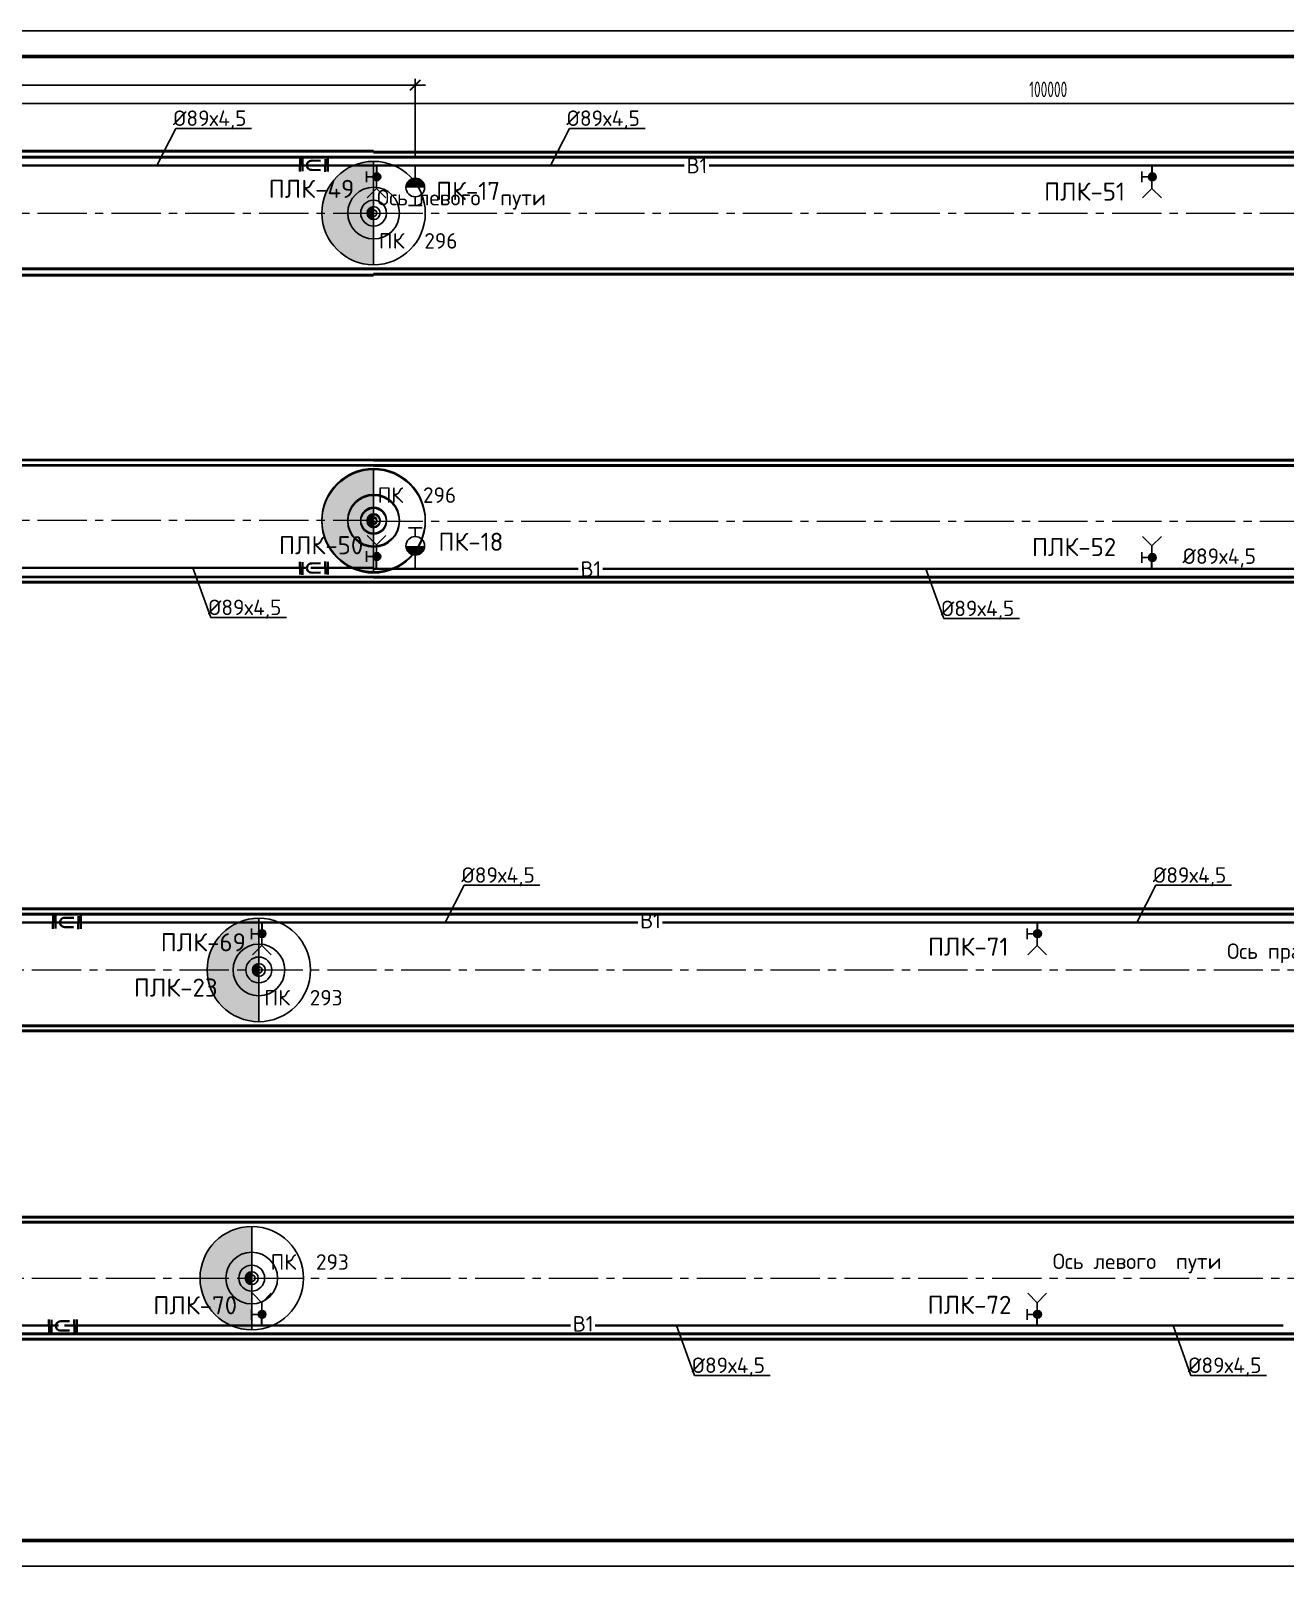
# Paper-space layout 'л2-л8' of a CAD drawing. Header units: millimetres. Extents: x 10032 to 18918, y -3051 to 627.
# Drawn here: x 10534.6 to 10777.3, y -1599 to -1302 of the extents above; entities that cross this region are included whole.
import ezdxf

# ---------------------------------------------------------------- set-up
doc = ezdxf.new("R2010")
doc.units = ezdxf.units.MM
doc.header["$LTSCALE"] = 0.5
doc.linetypes.add('CENTER2', pattern=[28.575, 19.05, -3.175, 3.175, -3.175])
for name, color, linetype in [('0 @ 1', 7, 'Continuous'), ('1_NADPIS', 7, 'Continuous'), ('3_Текст', 7, 'Continuous'), ('FORMAT', 7, 'Continuous'), ('ВК_надписи', 7, 'Continuous'), ('ВК_сети', 4, 'Continuous'), ('ГТ_ПК', 2, 'Continuous'), ('ГТ_ПК @ 0.25', 2, 'Continuous'), ('ГТ_ПК @ 0.5', 2, 'Continuous'), ('ГТ_ПК @ 1', 2, 'Continuous'), ('ГТ_ПК @ 2', 2, 'Continuous'), ('ГТ_ПК @ 4', 2, 'Continuous')]:
    doc.layers.add(name, color=color, linetype=linetype)
for name, color, linetype, lineweight in [('1_PK500', 5, 'Continuous', 35), ('А_Конструкции', 4, 'Continuous', 50), ('АР_Оси', 242, 'CENTER2', 18)]:
    doc.layers.add(name, color=color, linetype=linetype, lineweight=lineweight)
doc.styles.add('RS-30-06', font='romans.shx', dxfattribs={"width": 0.6, "height": 3})
doc.styles.add('Стандарт ММП', font='isocpeur.ttf')
doc.dimstyles.new('M200$0', dxfattribs={"dimscale": 0, "dimtxt": 3, "dimasz": 2, "dimexe": 1.2, "dimexo": 1.5, "dimgap": 1.2, "dimtad": 1, "dimdec": 0, "dimlfac": 200, "dimrnd": 1, "dimzin": 0, "dimdsep": 46, "dimtxsty": 'RS-30-06', "dimblk1": 'OBLIQUE', "dimblk2": 'OBLIQUE', "dimsah": 1, "dimcen": 2.5, "dimdle": 2, "dimclrt": 9, "dimadec": 0, "dimazin": 0, "dimtfac": 1, "dimtdec": 0, "dimtmove": 2, "dimatfit": 3, "dimldrblk": 'OBLIQUE', "dimfxl": 1.2, "dimtolj": 1, "dimtzin": 0, "dimarcsym": 0})

# ---------------------------------------------------------------- blocks, each defined once
blk = doc.blocks.new('*U437')
at = {"layer": 'FORMAT', "color": 7, "lineweight": 25}
blk.add_lwpolyline([(0, 0), (0, 297), (1892, 297), (1892, 0), (0, 0)], dxfattribs=at)
at = {"layer": 'FORMAT', "color": 7, "lineweight": 60}
blk.add_lwpolyline([(20, 5), (20, 292), (1887, 292), (1887, 5), (20, 5)], dxfattribs=at)
blk = doc.blocks.new('ПК')
at = {"layer": 'ГТ_ПК'}
blk.add_hatch(color=0, dxfattribs=at).paths.add_polyline_path([(0, -2.5, 0.414214), (2.5, 0, 0.414214), (0, 2.5)])
at = {"layer": 'ГТ_ПК', "color": 0}
blk.add_line((0, -2.5), (0, 2.5), dxfattribs=at)
blk.add_circle((0, 0), 2.5, dxfattribs=at)
blk = doc.blocks.new('*U587')
at = {"layer": 'ГТ_ПК @ 0.25', "extrusion": (9.32183e-09, 7.72587e-22, 1), "xscale": 0.2500000000000061, "yscale": 0.2500000000000053, "zscale": 0.2500000000000053, "rotation": 180}
blk.add_blockref('ПК', (10578.72, -1483.7, 0), dxfattribs=at)
at = {"layer": 'ГТ_ПК @ 0.5', "extrusion": (9.32183e-09, 7.72587e-22, 1), "xscale": 0.5000000000000188, "yscale": 0.5000000000000173, "zscale": 0.5000000000000173, "rotation": 180}
blk.add_blockref('ПК', (10578.72, -1483.7, 0), dxfattribs=at)
at = {"layer": 'ГТ_ПК @ 1', "extrusion": (9.32183e-09, 7.72587e-22, 1), "rotation": 179.9999999999641}
blk.add_blockref('ПК', (10578.72, -1483.7, 0), dxfattribs=at)
at = {"layer": 'ГТ_ПК @ 2', "extrusion": (9.32183e-09, 7.72587e-22, 1), "xscale": 2.000000000000075, "yscale": 2.000000000000069, "zscale": 2.000000000000069, "rotation": 180}
blk.add_blockref('ПК', (10578.72, -1483.7, 0), dxfattribs=at)
at = {"layer": 'ГТ_ПК @ 4', "extrusion": (9.32183e-09, 7.72587e-22, 1), "xscale": 4.000000000000097, "yscale": 4.000000000000085, "zscale": 4.000000000000085, "rotation": 180}
blk.add_blockref('ПК', (10578.72, -1483.7, 0), dxfattribs=at)
blk = doc.blocks.new('*U590')
at = {"layer": 'ГТ_ПК @ 0.25', "extrusion": (9.32183e-09, 7.72587e-22, 1), "xscale": 0.2500000000000061, "yscale": 0.2500000000000053, "zscale": 0.2500000000000053, "rotation": 180}
blk.add_blockref('ПК', (10577.34, -1543.3, 0), dxfattribs=at)
at = {"layer": 'ГТ_ПК @ 0.5', "extrusion": (9.32183e-09, 7.72587e-22, 1), "xscale": 0.5000000000000188, "yscale": 0.5000000000000173, "zscale": 0.5000000000000173, "rotation": 180}
blk.add_blockref('ПК', (10577.34, -1543.3, 0), dxfattribs=at)
at = {"layer": 'ГТ_ПК @ 1', "extrusion": (9.32183e-09, 7.72587e-22, 1), "rotation": 179.9999999999641}
blk.add_blockref('ПК', (10577.34, -1543.3, 0), dxfattribs=at)
at = {"layer": 'ГТ_ПК @ 2', "extrusion": (9.32183e-09, 7.72587e-22, 1), "xscale": 2.000000000000075, "yscale": 2.000000000000069, "zscale": 2.000000000000069, "rotation": 180}
blk.add_blockref('ПК', (10577.34, -1543.3, 0), dxfattribs=at)
at = {"layer": 'ГТ_ПК @ 4', "extrusion": (9.32183e-09, 7.72587e-22, 1), "xscale": 4.000000000000097, "yscale": 4.000000000000085, "zscale": 4.000000000000085, "rotation": 180}
blk.add_blockref('ПК', (10577.34, -1543.3, 0), dxfattribs=at)
blk = doc.blocks.new('*U594')
at = {"layer": 'ГТ_ПК @ 0.25', "extrusion": (9.32183e-09, 7.72587e-22, 1), "xscale": 0.2500000000000061, "yscale": 0.2500000000000053, "zscale": 0.2500000000000053, "rotation": 180}
blk.add_blockref('ПК', (10600.92, -1337.31, 0), dxfattribs=at)
at = {"layer": 'ГТ_ПК @ 0.5', "extrusion": (9.32183e-09, 7.72587e-22, 1), "xscale": 0.5000000000000189, "yscale": 0.5000000000000173, "zscale": 0.5000000000000173, "rotation": 180}
blk.add_blockref('ПК', (10600.92, -1337.31, 0), dxfattribs=at)
at = {"layer": 'ГТ_ПК @ 1', "extrusion": (9.32183e-09, 7.72587e-22, 1), "rotation": 179.9999999999641}
blk.add_blockref('ПК', (10600.92, -1337.31, 0), dxfattribs=at)
at = {"layer": 'ГТ_ПК @ 2', "extrusion": (9.32183e-09, 7.72587e-22, 1), "xscale": 2.000000000000075, "yscale": 2.000000000000069, "zscale": 2.000000000000069, "rotation": 180}
blk.add_blockref('ПК', (10600.92, -1337.31, 0), dxfattribs=at)
at = {"layer": 'ГТ_ПК @ 4', "extrusion": (9.32183e-09, 7.72587e-22, 1), "xscale": 4.000000000000098, "yscale": 4.000000000000085, "zscale": 4.000000000000085, "rotation": 180}
blk.add_blockref('ПК', (10600.92, -1337.31, 0), dxfattribs=at)
blk = doc.blocks.new('*U596')
at = {"layer": 'ГТ_ПК @ 0.25', "extrusion": (9.32183e-09, 7.72587e-22, 1), "xscale": 0.2500000000000061, "yscale": 0.2500000000000053, "zscale": 0.2500000000000053, "rotation": 180}
blk.add_blockref('ПК', (10600.92, -1396.71, 0), dxfattribs=at)
at = {"layer": 'ГТ_ПК @ 0.5', "extrusion": (9.32183e-09, 7.72587e-22, 1), "xscale": 0.5000000000000189, "yscale": 0.5000000000000173, "zscale": 0.5000000000000173, "rotation": 180}
blk.add_blockref('ПК', (10600.92, -1396.71, 0), dxfattribs=at)
at = {"layer": 'ГТ_ПК @ 1', "extrusion": (9.32183e-09, 7.72587e-22, 1), "rotation": 179.9999999999641}
blk.add_blockref('ПК', (10600.92, -1396.71, 0), dxfattribs=at)
at = {"layer": 'ГТ_ПК @ 2', "extrusion": (9.32183e-09, 7.72587e-22, 1), "xscale": 2.000000000000075, "yscale": 2.000000000000069, "zscale": 2.000000000000069, "rotation": 180}
blk.add_blockref('ПК', (10600.92, -1396.71, 0), dxfattribs=at)
at = {"layer": 'ГТ_ПК @ 4', "extrusion": (9.32183e-09, 7.72587e-22, 1), "xscale": 4.000000000000098, "yscale": 4.000000000000085, "zscale": 4.000000000000085, "rotation": 180}
blk.add_blockref('ПК', (10600.92, -1396.71, 0), dxfattribs=at)
blk = doc.blocks.new('*U597')
at = {"layer": 'ГТ_ПК @ 0.25', "extrusion": (9.32183e-09, 7.72587e-22, 1), "xscale": 0.2500000000000061, "yscale": 0.2500000000000053, "zscale": 0.2500000000000053, "rotation": 180}
blk.add_blockref('ПК', (10600.92, -1337.31, 0), dxfattribs=at)
at = {"layer": 'ГТ_ПК @ 0.5', "extrusion": (9.32183e-09, 7.72587e-22, 1), "xscale": 0.5000000000000189, "yscale": 0.5000000000000173, "zscale": 0.5000000000000173, "rotation": 180}
blk.add_blockref('ПК', (10600.92, -1337.31, 0), dxfattribs=at)
at = {"layer": 'ГТ_ПК @ 1', "extrusion": (9.32183e-09, 7.72587e-22, 1), "rotation": 179.9999999999641}
blk.add_blockref('ПК', (10600.92, -1337.31, 0), dxfattribs=at)
at = {"layer": 'ГТ_ПК @ 2', "extrusion": (9.32183e-09, 7.72587e-22, 1), "xscale": 2.000000000000075, "yscale": 2.000000000000069, "zscale": 2.000000000000069, "rotation": 180}
blk.add_blockref('ПК', (10600.92, -1337.31, 0), dxfattribs=at)
at = {"layer": 'ГТ_ПК @ 4', "extrusion": (9.32183e-09, 7.72587e-22, 1), "xscale": 4.000000000000098, "yscale": 4.000000000000085, "zscale": 4.000000000000085, "rotation": 180}
blk.add_blockref('ПК', (10600.92, -1337.31, 0), dxfattribs=at)
blk = doc.blocks.new('*U600')
at = {"layer": 'ГТ_ПК @ 0.25', "extrusion": (9.32183e-09, 7.72587e-22, 1), "xscale": 0.2500000000000061, "yscale": 0.2500000000000053, "zscale": 0.2500000000000053, "rotation": 180}
blk.add_blockref('ПК', (10600.92, -1396.91, 0), dxfattribs=at)
at = {"layer": 'ГТ_ПК @ 0.5', "extrusion": (9.32183e-09, 7.72587e-22, 1), "xscale": 0.5000000000000189, "yscale": 0.5000000000000173, "zscale": 0.5000000000000173, "rotation": 180}
blk.add_blockref('ПК', (10600.92, -1396.91, 0), dxfattribs=at)
at = {"layer": 'ГТ_ПК @ 1', "extrusion": (9.32183e-09, 7.72587e-22, 1), "rotation": 179.9999999999641}
blk.add_blockref('ПК', (10600.92, -1396.91, 0), dxfattribs=at)
at = {"layer": 'ГТ_ПК @ 2', "extrusion": (9.32183e-09, 7.72587e-22, 1), "xscale": 2.000000000000075, "yscale": 2.000000000000069, "zscale": 2.000000000000069, "rotation": 180}
blk.add_blockref('ПК', (10600.92, -1396.91, 0), dxfattribs=at)
at = {"layer": 'ГТ_ПК @ 4', "extrusion": (9.32183e-09, 7.72587e-22, 1), "xscale": 4.000000000000098, "yscale": 4.000000000000085, "zscale": 4.000000000000085, "rotation": 180}
blk.add_blockref('ПК', (10600.92, -1396.91, 0), dxfattribs=at)
blk = doc.blocks.new('_Oblique')
at = {"linetype": 'ByBlock', "lineweight": 30}
blk.add_line((-0.5, -0.5), (0.5, 0.5), dxfattribs=at)
blk = doc.blocks.new('*D128')
at = {"layer": 'Defpoints', "color": 0, "lineweight": -2}
for p, q in [((10156.98, -1312.56), (10610.98, -1312.56)), ((10158.98, -1326.62), (10158.98, -1311.36)), ((10608.98, -1326.62), (10608.98, -1311.36))]:
    blk.add_line(p, q, dxfattribs=at)
at = {"layer": 'Defpoints', "color": 0, "linetype": 'Continuous', "lineweight": 30}
for p in [(10608.98, -1312.56), (10158.98, -1328.12, 0), (10608.98, -1328.12, 0)]:
    blk.add_point(p, dxfattribs=at)
at = {"layer": 'Defpoints', "color": 0, "linetype": 'Continuous', "lineweight": -2, "xscale": 2, "yscale": 2, "zscale": 2, "rotation": 180}
blk.add_blockref('_Oblique', (10158.98, -1312.56), dxfattribs=at)
at = {"layer": 'Defpoints', "color": 0, "linetype": 'Continuous', "lineweight": -2, "xscale": 2, "yscale": 2, "zscale": 2}
blk.add_blockref('_Oblique', (10608.98, -1312.56), dxfattribs=at)
at = {"layer": 'Defpoints', "color": 9, "linetype": 'Continuous', "lineweight": 30, "insert": (10383.98, -1309.86), "char_height": 3, "attachment_point": 5, "style": 'RS-30-06'}
blk.add_mtext('\\A1;90000', dxfattribs=at)
blk = doc.blocks.new('*D131')
at = {"layer": 'Defpoints', "color": 0, "lineweight": -2}
for p, q in [((10481.41, -1326.62), (10481.41, -1314.88)), ((10981.41, -1326.62), (10981.41, -1314.88)), ((10479.41, -1316.08), (10983.41, -1316.08))]:
    blk.add_line(p, q, dxfattribs=at)
at = {"layer": 'Defpoints', "color": 0, "linetype": 'Continuous', "lineweight": 30}
for p in [(10981.41, -1316.08), (10481.41, -1328.12, 0), (10981.41, -1328.12, 0)]:
    blk.add_point(p, dxfattribs=at)
at = {"layer": 'Defpoints', "color": 0, "linetype": 'Continuous', "lineweight": -2, "xscale": 2, "yscale": 2, "zscale": 2, "rotation": 180}
blk.add_blockref('_Oblique', (10481.41, -1316.08), dxfattribs=at)
at = {"layer": 'Defpoints', "color": 0, "linetype": 'Continuous', "lineweight": -2, "xscale": 2, "yscale": 2, "zscale": 2}
blk.add_blockref('_Oblique', (10981.41, -1316.08), dxfattribs=at)
at = {"layer": 'Defpoints', "color": 9, "linetype": 'Continuous', "lineweight": 30, "insert": (10731.41, -1313.38), "char_height": 3, "attachment_point": 5, "style": 'RS-30-06'}
blk.add_mtext('\\A1;100000', dxfattribs=at)

psp = doc.layouts.new('л2-л8')

# ---------------------------------------------------------------- hatches: boundary and pattern name
at = {"layer": 'ВК_сети', "ltscale": 0.5}
h = psp.add_hatch(color=5, dxfattribs=at)
h.paths.add_polyline_path([(10602.292, -1330.3012, 0.41421356), (10601.542, -1329.5512), (10601.542, -1330.3012)])
h.paths.add_polyline_path([(10602.292, -1330.3012), (10601.542, -1330.3012), (10601.542, -1331.0512, 0.41421356)])
h.paths.add_polyline_path([(10601.542, -1330.3012), (10601.542, -1329.5512, 0.58408052), (10600.9002, -1330.6891)])
h.paths.add_polyline_path([(10601.542, -1331.0512), (10601.542, -1330.3012), (10600.9002, -1330.6891, 0.26256208)])
h = psp.add_hatch(color=5, dxfattribs=at)
h.paths.add_polyline_path([(10752.292, -1330.3012, 0.41421356), (10751.542, -1329.5512), (10751.542, -1330.3012)])
h.paths.add_polyline_path([(10752.292, -1330.3012), (10751.542, -1330.3012), (10751.542, -1331.0512, 0.41421356)])
h.paths.add_polyline_path([(10751.542, -1330.3012), (10751.542, -1329.5512, 0.58408052), (10750.9002, -1330.6891)])
h.paths.add_polyline_path([(10751.542, -1331.0512), (10751.542, -1330.3012), (10750.9002, -1330.6891, 0.26256208)])
h = psp.add_hatch(color=1, dxfattribs=at)
h.paths.add_polyline_path([(10607.1804, -1332.3601), (10610.7804, -1332.3601, 0.09159777), (10610.6616, -1331.717), (10607.2992, -1331.717, 0.09159777)])
h.paths.add_polyline_path([(10607.2992, -1331.717), (10610.6616, -1331.717, 0.68812614)])
h = psp.add_hatch(color=1, dxfattribs=at)
h.paths.add_polyline_path([(10607.1804, -1332.3601), (10610.7804, -1332.3601, 0.09159777), (10610.6616, -1331.717), (10607.2992, -1331.717, 0.09159777)])
h.paths.add_polyline_path([(10607.2992, -1331.717), (10610.6616, -1331.717, 0.68812614)])
h = psp.add_hatch(color=1, dxfattribs=at)
h.paths.add_polyline_path([(10607.1804, -1401.6655), (10610.7804, -1401.6655, -0.09159777), (10610.6616, -1402.3086), (10607.2992, -1402.3086, -0.09159777)])
h.paths.add_polyline_path([(10607.2992, -1402.3086), (10610.6616, -1402.3086, -0.68812614)])
h = psp.add_hatch(color=1, dxfattribs=at)
h.paths.add_polyline_path([(10607.1804, -1401.6655), (10610.7804, -1401.6655, -0.09159777), (10610.6616, -1402.3086), (10607.2992, -1402.3086, -0.09159777)])
h.paths.add_polyline_path([(10607.2992, -1402.3086), (10610.6616, -1402.3086, -0.68812614)])
h = psp.add_hatch(color=5, dxfattribs=at)
h.paths.add_polyline_path([(10602.292, -1403.7244, -0.41421356), (10601.542, -1404.4744), (10601.542, -1403.7244)])
h.paths.add_polyline_path([(10602.292, -1403.7244), (10601.542, -1403.7244), (10601.542, -1402.9744, -0.41421356)])
h.paths.add_polyline_path([(10601.542, -1403.7244), (10601.542, -1404.4744, -0.58408052), (10600.9002, -1403.3364)])
h.paths.add_polyline_path([(10601.542, -1402.9744), (10601.542, -1403.7244), (10600.9002, -1403.3364, -0.26256208)])
h = psp.add_hatch(color=5, dxfattribs=at)
h.paths.add_polyline_path([(10752.292, -1403.9244, -0.41421356), (10751.542, -1404.6744), (10751.542, -1403.9244)])
h.paths.add_polyline_path([(10752.292, -1403.9244), (10751.542, -1403.9244), (10751.542, -1403.1744, -0.41421356)])
h.paths.add_polyline_path([(10751.542, -1403.9244), (10751.542, -1404.6744, -0.58408052), (10750.9002, -1403.5364)])
h.paths.add_polyline_path([(10751.542, -1403.1744), (10751.542, -1403.9244), (10750.9002, -1403.5364, -0.26256208)])
h = psp.add_hatch(color=5, dxfattribs=at)
h.paths.add_polyline_path([(10580.097, -1476.6862, 0.41421356), (10579.347, -1475.9362), (10579.347, -1476.6862)])
h.paths.add_polyline_path([(10580.097, -1476.6862), (10579.347, -1476.6862), (10579.347, -1477.4362, 0.41421356)])
h.paths.add_polyline_path([(10579.347, -1476.6862), (10579.347, -1475.9362, 0.58408052), (10578.7052, -1477.0742)])
h.paths.add_polyline_path([(10579.347, -1477.4362), (10579.347, -1476.6862), (10578.7052, -1477.0742, 0.26256208)])
h = psp.add_hatch(color=5, dxfattribs=at)
h.paths.add_polyline_path([(10580.097, -1476.6862, 0.41421356), (10579.347, -1475.9362), (10579.347, -1476.6862)])
h.paths.add_polyline_path([(10580.097, -1476.6862), (10579.347, -1476.6862), (10579.347, -1477.4362, 0.41421356)])
h.paths.add_polyline_path([(10579.347, -1476.6862), (10579.347, -1475.9362, 0.58408052), (10578.7052, -1477.0742)])
h.paths.add_polyline_path([(10579.347, -1477.4362), (10579.347, -1476.6862), (10578.7052, -1477.0742, 0.26256208)])
h = psp.add_hatch(color=5, dxfattribs=at)
h.paths.add_polyline_path([(10730.097, -1476.6861, 0.41421356), (10729.347, -1475.9361), (10729.347, -1476.6861)])
h.paths.add_polyline_path([(10730.097, -1476.6861), (10729.347, -1476.6861), (10729.347, -1477.4361, 0.41421356)])
h.paths.add_polyline_path([(10729.347, -1476.6861), (10729.347, -1475.9361, 0.58408052), (10728.7052, -1477.0741)])
h.paths.add_polyline_path([(10729.347, -1477.4361), (10729.347, -1476.6861), (10728.7052, -1477.0741, 0.26256208)])
h = psp.add_hatch(color=5, dxfattribs=at)
h.paths.add_polyline_path([(10730.097, -1476.6862, 0.41421356), (10729.347, -1475.9362), (10729.347, -1476.6862)])
h.paths.add_polyline_path([(10730.097, -1476.6862), (10729.347, -1476.6862), (10729.347, -1477.4362, 0.41421356)])
h.paths.add_polyline_path([(10729.347, -1476.6862), (10729.347, -1475.9362, 0.58408052), (10728.7052, -1477.0742)])
h.paths.add_polyline_path([(10729.347, -1477.4362), (10729.347, -1476.6862), (10728.7052, -1477.0742, 0.26256208)])
h = psp.add_hatch(color=5, dxfattribs=at)
h.paths.add_polyline_path([(10580.097, -1550.3094, -0.41421356), (10579.347, -1551.0594), (10579.347, -1550.3094)])
h.paths.add_polyline_path([(10580.097, -1550.3094), (10579.347, -1550.3094), (10579.347, -1549.5594, -0.41421356)])
h.paths.add_polyline_path([(10579.347, -1550.3094), (10579.347, -1551.0594, -0.58408052), (10578.7052, -1549.9214)])
h.paths.add_polyline_path([(10579.347, -1549.5594), (10579.347, -1550.3094), (10578.7052, -1549.9214, -0.26256208)])
h = psp.add_hatch(color=5, dxfattribs=at)
h.paths.add_polyline_path([(10580.097, -1550.3094, -0.41421356), (10579.347, -1551.0594), (10579.347, -1550.3094)])
h.paths.add_polyline_path([(10580.097, -1550.3094), (10579.347, -1550.3094), (10579.347, -1549.5594, -0.41421356)])
h.paths.add_polyline_path([(10579.347, -1550.3094), (10579.347, -1551.0594, -0.58408052), (10578.7052, -1549.9214)])
h.paths.add_polyline_path([(10579.347, -1549.5594), (10579.347, -1550.3094), (10578.7052, -1549.9214, -0.26256208)])
h = psp.add_hatch(color=5, dxfattribs=at)
h.paths.add_polyline_path([(10730.097, -1550.3094, -0.41421356), (10729.347, -1551.0594), (10729.347, -1550.3094)])
h.paths.add_polyline_path([(10730.097, -1550.3094), (10729.347, -1550.3094), (10729.347, -1549.5594, -0.41421356)])
h.paths.add_polyline_path([(10729.347, -1550.3094), (10729.347, -1551.0594, -0.58408052), (10728.7052, -1549.9214)])
h.paths.add_polyline_path([(10729.347, -1549.5594), (10729.347, -1550.3094), (10728.7052, -1549.9214, -0.26256208)])
h = psp.add_hatch(color=5, dxfattribs=at)
h.paths.add_polyline_path([(10730.097, -1550.3094, -0.41421356), (10729.347, -1551.0594), (10729.347, -1550.3094)])
h.paths.add_polyline_path([(10730.097, -1550.3094), (10729.347, -1550.3094), (10729.347, -1549.5594, -0.41421356)])
h.paths.add_polyline_path([(10729.347, -1550.3094), (10729.347, -1551.0594, -0.58408052), (10728.7052, -1549.9214)])
h.paths.add_polyline_path([(10729.347, -1549.5594), (10729.347, -1550.3094), (10728.7052, -1549.9214, -0.26256208)])

# ---------------------------------------------------------------- linework, layer by layer
at = {"layer": 'А_Конструкции'}
for p, q in [((10600.9154, -1325.3128, 0), (10078.7204, -1325.3128, 0)), ((10600.9154, -1326.5128, 0), (10078.7204, -1326.5128, 0)), ((10600.9154, -1325.5128, 0), (11600.9154, -1325.5127, 0)), ((10600.9154, -1326.5128, 0), (11600.9154, -1326.5127, 0)), ((10600.9154, -1348.1128, 0), (10078.7204, -1348.1128, 0)), ((10600.9154, -1348.1128, 0), (11600.9154, -1348.1127, 0)), ((10600.9154, -1349.3128, 0), (10078.7204, -1349.3128, 0)), ((10600.9154, -1349.1128, 0), (11600.9154, -1349.1127, 0)), ((10600.9154, -1385.1128, 0), (10078.7204, -1384.7128, 0)), ((10600.9154, -1386.1128, 0), (10078.7204, -1385.9128, 0)), ((10600.9154, -1385.1128, 0), (11600.9154, -1385.1127, 0)), ((10600.9154, -1386.1128, 0), (11600.9154, -1386.1127, 0)), ((10600.9154, -1407.7128, 0), (10078.7204, -1407.5128, 0)), ((10600.9154, -1407.7128, 0), (11600.9154, -1407.7127, 0)), ((11600.9108, -1408.7128, 0), (10078.7204, -1408.7128, 0)), ((10407.7961, -1471.8977, 0), (11578.7204, -1471.8977, 0)), ((10407.7961, -1472.8977, 0), (11578.7204, -1472.8977, 0)), ((10407.7961, -1494.4977, 0), (11578.7204, -1494.4977, 0)), ((10407.7961, -1495.4977, 0), (11578.7204, -1495.4977, 0)), ((10407.7961, -1531.4977, 0), (11578.7204, -1531.4977, 0)), ((10407.7961, -1532.4977, 0), (11578.7204, -1532.4977, 0)), ((10078.7178, -1555.0977, 0), (11578.7204, -1555.0977, 0)), ((10407.7961, -1554.0977, 0), (11578.7204, -1554.0977, 0))]:
    psp.add_line(p, q, dxfattribs=at)
at = {"layer": 'АР_Оси', "color": 7}
for p, q in [((10078.7204, -1337.3128, 0), (10600.9154, -1337.3128, 0)), ((10600.9154, -1337.3128, 0), (11599.3589, -1337.3128, 0)), ((10078.7204, -1396.7128, 0), (10600.9154, -1396.7128, 0)), ((10600.9154, -1396.9128, 0), (11599.3589, -1396.9128, 0)), ((10406.2396, -1483.6978, 0), (11578.7204, -1483.6978, 0)), ((10406.2396, -1543.2978, 0), (11578.7204, -1543.2978, 0))]:
    psp.add_line(p, q, dxfattribs=at)
at = {"layer": 'ВК_надписи'}
for p, q in [((10559.0099, -1328.1212, 0), (10562.6697, -1320.9235, 0)), ((10562.6697, -1320.9235, 0), (10577.3091, -1320.9235, 0)), ((10635.1241, -1328.1212, 0), (10638.7838, -1320.9235, 0)), ((10638.7838, -1320.9235, 0), (10653.4233, -1320.9235, 0)), ((10565.9729, -1405.9044, 0), (10569.4252, -1415.5355, 0)), ((10707.7466, -1406.1043, 0), (10711.1989, -1415.7354, 0)), ((10569.4252, -1415.5355, 0), (10584.0646, -1415.5355, 0)), ((10711.1989, -1415.7354, 0), (10725.8383, -1415.7354, 0)), ((10614.7905, -1474.5062, 0), (10618.4503, -1467.3085, 0)), ((10618.4503, -1467.3085, 0), (10633.0897, -1467.3085, 0)), ((10748.5524, -1474.5062, 0), (10752.2121, -1467.3085, 0)), ((10752.2121, -1467.3085, 0), (10766.8516, -1467.3085, 0)), ((10659.5267, -1552.4894, 0), (10662.979, -1562.1205, 0)), ((10755.5606, -1552.4894, 0), (10759.0129, -1562.1205, 0)), ((10662.979, -1562.1205, 0), (10677.6185, -1562.1205, 0)), ((10759.0129, -1562.1205, 0), (10773.6523, -1562.1205, 0))]:
    psp.add_line(p, q, dxfattribs=at)
at = {"layer": 'ВК_сети', "color": 5, "lineweight": 40, "ltscale": 0.5}
for p, q in [((10586.6605, -1329.2787, 0), (10586.691, -1326.7962, 0)), ((10587.1569, -1329.2186, 0), (10587.1873, -1326.7361, 0)), ((10589.002, -1327.1684, 0), (10590.6729, -1327.1888, 0)), ((10591.5601, -1329.3387, 0), (10591.5905, -1326.8562, 0)), ((10592.0565, -1329.2787, 0), (10592.0869, -1326.7962, 0)), ((10588.98, -1328.9632, 0), (10590.6509, -1328.9837, 0)), ((10586.6605, -1404.7469, 0), (10586.691, -1407.2294, 0)), ((10587.1569, -1404.8069, 0), (10587.1873, -1407.2894, 0)), ((10591.5601, -1404.6868, 0), (10591.5905, -1407.1693, 0)), ((10592.0565, -1404.7469, 0), (10592.0869, -1407.2294, 0)), ((10588.98, -1405.0623, 0), (10590.6509, -1405.0418, 0)), ((10589.002, -1406.8572, 0), (10590.6729, -1406.8367, 0)), ((10538.8887, -1475.7199, 0), (10538.9191, -1473.2374, 0)), ((10539.385, -1475.6598, 0), (10539.4155, -1473.1773, 0)), ((10541.2082, -1475.4045, 0), (10542.879, -1475.4249, 0)), ((10541.2302, -1473.6096, 0), (10542.901, -1473.63, 0)), ((10543.7882, -1475.7799, 0), (10543.8187, -1473.2974, 0)), ((10544.2846, -1475.7199, 0), (10544.3151, -1473.2374, 0)), ((10538.1068, -1551.3318, 0), (10538.1372, -1553.8144, 0)), ((10538.6031, -1551.3919, 0), (10538.6336, -1553.8744, 0)), ((10540.4262, -1551.6473, 0), (10542.0971, -1551.6268, 0)), ((10543.0063, -1551.2718, 0), (10543.0368, -1553.7543, 0)), ((10543.5027, -1551.3318, 0), (10543.5331, -1553.8144, 0)), ((10540.4482, -1553.4422, 0), (10542.1191, -1553.4217, 0))]:
    psp.add_line(p, q, dxfattribs=at)
at = {"layer": 'ВК_сети', "color": 5, "ltscale": 0.5}
for p, q in [((10599.5124, -1329.2695, 0), (10599.5124, -1331.3313, 0)), ((10599.5124, -1330.3004, 0), (10601.542, -1330.3004, 0)), ((10601.4804, -1332.5599, 0), (10601.4804, -1328.1212, 0)), ((10749.5124, -1329.2695, 0), (10749.5124, -1331.3313, 0)), ((10749.5124, -1330.3004, 0), (10751.542, -1330.3004, 0)), ((10751.4804, -1332.5599, 0), (10751.4804, -1328.1212, 0)), ((10601.4804, -1332.5599, 0), (10599.6562, -1334.3841, 0)), ((10601.4804, -1332.5599, 0), (10603.3046, -1334.3841, 0)), ((10751.4804, -1332.5599, 0), (10749.6562, -1334.3841, 0)), ((10751.4804, -1332.5599, 0), (10753.3046, -1334.3841, 0)), ((10601.4804, -1401.4656, 0), (10599.6562, -1399.6414, 0)), ((10601.4804, -1401.4656, 0), (10603.3046, -1399.6414, 0)), ((10601.4804, -1401.4656, 0), (10601.4804, -1405.9043, 0)), ((10751.4804, -1401.6656, 0), (10749.6562, -1399.8414, 0)), ((10751.4804, -1401.6656, 0), (10753.3046, -1399.8414, 0)), ((10751.4804, -1401.6656, 0), (10751.4804, -1406.1043, 0)), ((10599.5124, -1404.756, 0), (10599.5124, -1402.6942, 0)), ((10599.5124, -1403.7251, 0), (10601.542, -1403.7251, 0)), ((10749.5124, -1404.956, 0), (10749.5124, -1402.8942, 0)), ((10749.5124, -1403.9251, 0), (10751.542, -1403.9251, 0)), ((10577.3174, -1475.6545, 0), (10577.3174, -1477.7163, 0)), ((10577.3174, -1475.6545, 0), (10577.3174, -1477.7163, 0)), ((10579.2854, -1478.945, 0), (10579.2854, -1474.5062, 0)), ((10579.2854, -1478.945, 0), (10579.2854, -1474.5062, 0)), ((10727.3174, -1475.6545, 0), (10727.3174, -1477.7163, 0)), ((10727.3174, -1475.6545, 0), (10727.3174, -1477.7163, 0)), ((10729.2854, -1478.9449, 0), (10729.2854, -1474.5062, 0)), ((10729.2854, -1478.945, 0), (10729.2854, -1474.5062, 0)), ((10577.3174, -1476.6854, 0), (10579.347, -1476.6854, 0)), ((10577.3174, -1476.6854, 0), (10579.347, -1476.6854, 0)), ((10579.2854, -1478.945, 0), (10577.4612, -1480.7691, 0)), ((10579.2854, -1478.945, 0), (10577.4612, -1480.7691, 0)), ((10579.2854, -1478.945, 0), (10581.1096, -1480.7691, 0)), ((10579.2854, -1478.945, 0), (10581.1096, -1480.7691, 0)), ((10727.3174, -1476.6854, 0), (10729.347, -1476.6854, 0)), ((10727.3174, -1476.6854, 0), (10729.347, -1476.6854, 0)), ((10729.2854, -1478.9449, 0), (10727.4612, -1480.7691, 0)), ((10729.2854, -1478.945, 0), (10727.4612, -1480.7691, 0)), ((10729.2854, -1478.9449, 0), (10731.1096, -1480.7691, 0)), ((10729.2854, -1478.945, 0), (10731.1096, -1480.7691, 0)), ((10579.2854, -1548.0506, 0), (10577.4612, -1546.2264, 0)), ((10579.2854, -1548.0506, 0), (10577.4612, -1546.2264, 0)), ((10579.2854, -1548.0506, 0), (10581.1096, -1546.2264, 0)), ((10579.2854, -1548.0506, 0), (10581.1096, -1546.2264, 0)), ((10729.2854, -1548.0506, 0), (10727.4612, -1546.2264, 0)), ((10729.2854, -1548.0506, 0), (10727.4612, -1546.2264, 0)), ((10729.2854, -1548.0506, 0), (10731.1096, -1546.2264, 0)), ((10729.2854, -1548.0506, 0), (10731.1096, -1546.2264, 0)), ((10577.3174, -1551.341, 0), (10577.3174, -1549.2792, 0)), ((10577.3174, -1551.341, 0), (10577.3174, -1549.2792, 0)), ((10577.3174, -1550.3101, 0), (10579.347, -1550.3101, 0)), ((10577.3174, -1550.3101, 0), (10579.347, -1550.3101, 0)), ((10579.2854, -1548.0506, 0), (10579.2854, -1552.4893, 0)), ((10579.2854, -1548.0506, 0), (10579.2854, -1552.4893, 0)), ((10727.3174, -1551.341, 0), (10727.3174, -1549.2792, 0)), ((10727.3174, -1551.341, 0), (10727.3174, -1549.2792, 0)), ((10727.3174, -1550.3101, 0), (10729.347, -1550.3101, 0)), ((10727.3174, -1550.3101, 0), (10729.347, -1550.3101, 0)), ((10729.2854, -1548.0506, 0), (10729.2854, -1552.4893, 0)), ((10729.2854, -1548.0506, 0), (10729.2854, -1552.4893, 0))]:
    psp.add_line(p, q, dxfattribs=at)
at = {"layer": 'ВК_сети', "color": 1, "lineweight": 30, "ltscale": 0.5, "extrusion": (-3.27269e-07, 1.1423e-06, 1)}
psp.add_line((10601.4804, -1328.1212, 0), (10601.4804, -1331.0761, 0), dxfattribs=at)
at = {"layer": 'ВК_сети', "color": 1, "ltscale": 0.5}
for p, q in [((10608.9804, -1328.1212, 0), (10608.9804, -1330.5601, 0)), ((10608.9804, -1328.1212, 0), (10608.9804, -1330.5601, 0)), ((10610.3223, -1335.813, 0), (10607.6385, -1335.813, 0)), ((10610.3223, -1335.813, 0), (10607.6385, -1335.813, 0)), ((10608.9804, -1334.1601, 0), (10608.9804, -1335.813, 0)), ((10608.9804, -1334.1601, 0), (10608.9804, -1335.813, 0)), ((10610.3223, -1398.2125, 0), (10607.6385, -1398.2125, 0)), ((10610.3223, -1398.2125, 0), (10607.6385, -1398.2125, 0)), ((10608.9804, -1399.8655, 0), (10608.9804, -1398.2125, 0)), ((10608.9804, -1399.8655, 0), (10608.9804, -1398.2125, 0)), ((10608.9804, -1405.9043, 0), (10608.9804, -1403.4655, 0)), ((10608.9804, -1405.9043, 0), (10608.9804, -1403.4655, 0))]:
    psp.add_line(p, q, dxfattribs=at)
at = {"layer": 'ВК_сети', "color": 5, "lineweight": 30, "ltscale": 0.5, "extrusion": (-3.27269e-07, 1.1423e-06, 1)}
for p, q in [((10751.4804, -1328.1212, 0), (10751.4804, -1331.0761, 0)), ((10579.2854, -1474.5062, 0), (10579.2854, -1477.4611, 0)), ((10579.2854, -1474.5062, 0), (10579.2854, -1477.4611, 0)), ((10729.2854, -1474.5062, 0), (10729.2854, -1477.4611, 0)), ((10729.2854, -1474.5062, 0), (10729.2854, -1477.4611, 0))]:
    psp.add_line(p, q, dxfattribs=at)
at = {"layer": 'ВК_сети', "color": 1, "lineweight": 30, "ltscale": 0.5}
for p, q in [((10608.9804, -1331.0826, -0.0001), (10608.463, -1331.0865, -0.0001)), ((10608.9804, -1331.0826, -0.0001), (10608.463, -1331.0865, -0.0001)), ((10608.9774, -1330.6807, -0.0001), (10608.9804, -1331.0826, -0.0001)), ((10608.9774, -1330.6807, -0.0001), (10608.9804, -1331.0826, -0.0001)), ((10608.9804, -1331.0826, -0.0001), (10609.4978, -1331.0788, -0.0001)), ((10608.9804, -1331.0826, -0.0001), (10609.4978, -1331.0788, -0.0001)), ((10608.9804, -1402.9429, -0.0001), (10608.463, -1402.9391, -0.0001)), ((10608.9804, -1402.9429, -0.0001), (10608.463, -1402.9391, -0.0001)), ((10608.9774, -1403.3449, -0.0001), (10608.9804, -1402.9429, -0.0001)), ((10608.9774, -1403.3449, -0.0001), (10608.9804, -1402.9429, -0.0001)), ((10608.9804, -1402.9429, -0.0001), (10609.4978, -1402.9467, -0.0001)), ((10608.9804, -1402.9429, -0.0001), (10609.4978, -1402.9467, -0.0001))]:
    psp.add_line(p, q, dxfattribs=at)
at = {"layer": 'ВК_сети', "color": 1, "lineweight": 30, "ltscale": 0.5, "extrusion": (-3.27269e-07, -1.1423e-06, 1)}
psp.add_line((10601.4804, -1405.9043, 0), (10601.4804, -1402.9494, 0), dxfattribs=at)
at = {"layer": 'ВК_сети', "color": 5, "lineweight": 30, "ltscale": 0.5, "extrusion": (-3.27269e-07, -1.1423e-06, 1)}
for p, q in [((10751.4804, -1406.1043, 0), (10751.4804, -1403.1494, 0)), ((10579.2854, -1552.4893, 0), (10579.2854, -1549.5344, 0)), ((10579.2854, -1552.4893, 0), (10579.2854, -1549.5344, 0)), ((10729.2854, -1552.4893, 0), (10729.2854, -1549.5344, 0)), ((10729.2854, -1552.4893, 0), (10729.2854, -1549.5344, 0))]:
    psp.add_line(p, q, dxfattribs=at)
at = {"layer": 'ВК_сети', "color": 2, "lineweight": 40, "ltscale": 0.5, "elevation": 0}
for points in [[(10503.133, -1328.1212), (10587.6617, -1328.1212)], [(10587.6617, -1328.1212), (10600.9154, -1328.1212)], [(10600.9154, -1328.1212), (10661.0041, -1328.1212)], [(10665.8044, -1328.1212), (10790.5736, -1328.1212)], [(10498.353, -1405.9044), (10587.7717, -1405.9044)], [(10588.7694, -1405.9044), (10600.9154, -1405.9044)], [(10600.9154, -1406.1043), (10640.4819, -1406.1043)], [(10645.2821, -1406.1043), (10835.3824, -1406.1043)], [(10476.1894, -1474.5062), (10652.019, -1474.5062)], [(10656.8192, -1474.5062), (10781.9721, -1474.5062)], [(10482.8766, -1552.4894), (10539.9539, -1552.4894)], [(10541.0992, -1552.4894), (10638.9894, -1552.4894)], [(10643.7897, -1552.4894), (10776.8942, -1552.4894)]]:
    psp.add_lwpolyline(points, dxfattribs=at)
at = {"layer": 'ВК_сети', "color": 5, "ltscale": 0.5}
for centre in [(10601.542, -1330.3012, 0), (10751.542, -1330.3012, 0), (10601.542, -1403.7244, 0), (10751.542, -1403.9244, 0), (10579.347, -1476.6862, 0), (10579.347, -1476.6862, 0), (10729.347, -1476.6861, 0), (10729.347, -1476.6862, 0), (10579.347, -1550.3094, 0), (10579.347, -1550.3094, 0), (10729.347, -1550.3094, 0), (10729.347, -1550.3094, 0)]:
    psp.add_circle(centre, 0.75, dxfattribs=at)
at = {"layer": 'ВК_сети', "color": 1, "ltscale": 0.5}
for centre in [(10608.9804, -1332.3601, 0), (10608.9804, -1332.3601, 0), (10608.9804, -1401.6655, 0), (10608.9804, -1401.6655, 0)]:
    psp.add_circle(centre, 1.8, dxfattribs=at)
at = {"layer": 'ВК_сети', "color": 5, "lineweight": 40, "ltscale": 0.5}
for centre, start, end in [((10588.9242, -1328.065, 0), 85.038167, 273.557419), ((10588.9242, -1405.9606, 0), 86.442581, 274.961833), ((10541.1523, -1474.5062, 0), 85.038167, 273.557419), ((10540.3704, -1552.5455, 0), 86.442581, 274.961833)]:
    psp.add_arc(centre, 0.9, start, end, dxfattribs=at)

# ---------------------------------------------------------------- block references
at = {"layer": '0 @ 1', "ltscale": 0.5}
psp.add_blockref('*U437', (10041.7584, -1599.0335), dxfattribs=at)
at = {"layer": 'ГТ_ПК', "color": 6, "linetype": 'Continuous', "lineweight": 120}
for name in ['*U594', '*U597', '*U596', '*U600', '*U587', '*U590']:
    psp.add_blockref(name, (0, 0), dxfattribs=at)

# ---------------------------------------------------------------- texts
at = {"layer": '1_NADPIS', "linetype": 'Continuous', "style": 'Стандарт ММП'}
for s, p in [('ПЛК-49', (10580.6264, -1334.3666, 0)), ('ПЛК-51', (10730.6157, -1334.8965, 0)), ('ПЛК-50', (10582.6101, -1403.2914, 0)), ('ПЛК-52', (10728.2647, -1403.6515, 0)), ('ПЛК-69', (10559.736, -1480.0936, 0)), ('ПЛК-71', (10708.1608, -1480.9458, 0)), ('ПЛК-23', (10554.5361, -1488.8585, 0)), ('ПЛК-70', (10558.306, -1550.301, 0)), ('ПЛК-72', (10708.09, -1550.2176, 0))]:
    psp.add_text(s, height=3.5, rotation=360, dxfattribs=at).set_placement(p)
at = {"layer": '1_NADPIS', "color": 1, "linetype": 'Continuous', "style": 'Стандарт ММП'}
for s, p in [('ПК-17', (10612.9987, -1334.7716, 0)), ('ПК-18', (10613.4544, -1402.6265, 0))]:
    psp.add_text(s, height=3.5, rotation=360, dxfattribs=at).set_placement(p)
at = {"layer": '1_PK500', "style": 'Стандарт ММП'}
for p in [(10661.4691, -1329.6391, 0), (10640.9473, -1407.6673, 0), (10652.4805, -1475.6738, 0), (10639.451, -1553.657, 0)]:
    psp.add_text('В1', height=3, rotation=0.560426, dxfattribs=at).set_placement(p)
at = {"layer": '3_Текст', "color": 255, "style": 'Стандарт ММП'}
for s, p in [('Ось левого  пути', (10601.5814, -1335.8169, -0.0004)), ('Ось правого пути', (10766.0139, -1481.5584, 0)), ('Ось левого  пути', (10732.2929, -1541.5436, -0.0004))]:
    psp.add_text(s, height=3, dxfattribs=at).set_placement(p)
at = {"layer": 'ВК_надписи', "lineweight": 30, "ltscale": 0.5, "style": 'Стандарт ММП'}
for p in [(10562.1088, -1320.4523, 0), (10638.2229, -1320.4523, 0), (10757.3957, -1405.167, 0), (10568.8643, -1415.0643, 0), (10710.638, -1415.2643, 0), (10617.8894, -1466.8373, 0), (10751.6512, -1466.8373, 0), (10662.4181, -1561.6493, 0), (10758.452, -1561.6493, 0)]:
    psp.add_text('%%C89х4,5', height=3, dxfattribs=at).set_placement(p)
at = {"layer": 'ВК_надписи', "char_height": 3, "attachment_point": 8, "style": 'Стандарт ММП'}
for s, insert in [('ПК  296', (10609.5482, -1344.1869, 0)), ('ПК  296', (10609.2959, -1393.3579, 0)), ('ПК  293', (10587.3532, -1490.5719, 0)), ('ПК  293', (10588.5629, -1541.6853, 0))]:
    psp.add_mtext(s, dxfattribs=dict(at, insert=insert))

# ---------------------------------------------------------------- dimensions: what is measured, and where the dimension line sits
at = {"layer": 'Defpoints', "color": 7, "linetype": 'Continuous', "lineweight": 30}
for base, p1, p2, picture, middle in [((10608.9804, -1312.5624), (10158.9804, -1328.1212, 0), (10608.9804, -1328.1212, 0), '*D128', (10383.9804, -1309.8624)), ((10981.4054, -1316.0778), (10481.4054, -1328.1212, 0), (10981.4054, -1328.1212, 0), '*D131', (10731.4054, -1313.3778))]:
    dim = psp.add_linear_dim(base=base, p1=p1, p2=p2, dimstyle='M200$0', override={"dimscale": 1, "dimarcsym": 1}, dxfattribs=at)
    dim.commit()
    dim.dimension.update_dxf_attribs({"geometry": picture, "text_midpoint": middle})

doc.saveas('drawing.dxf')
